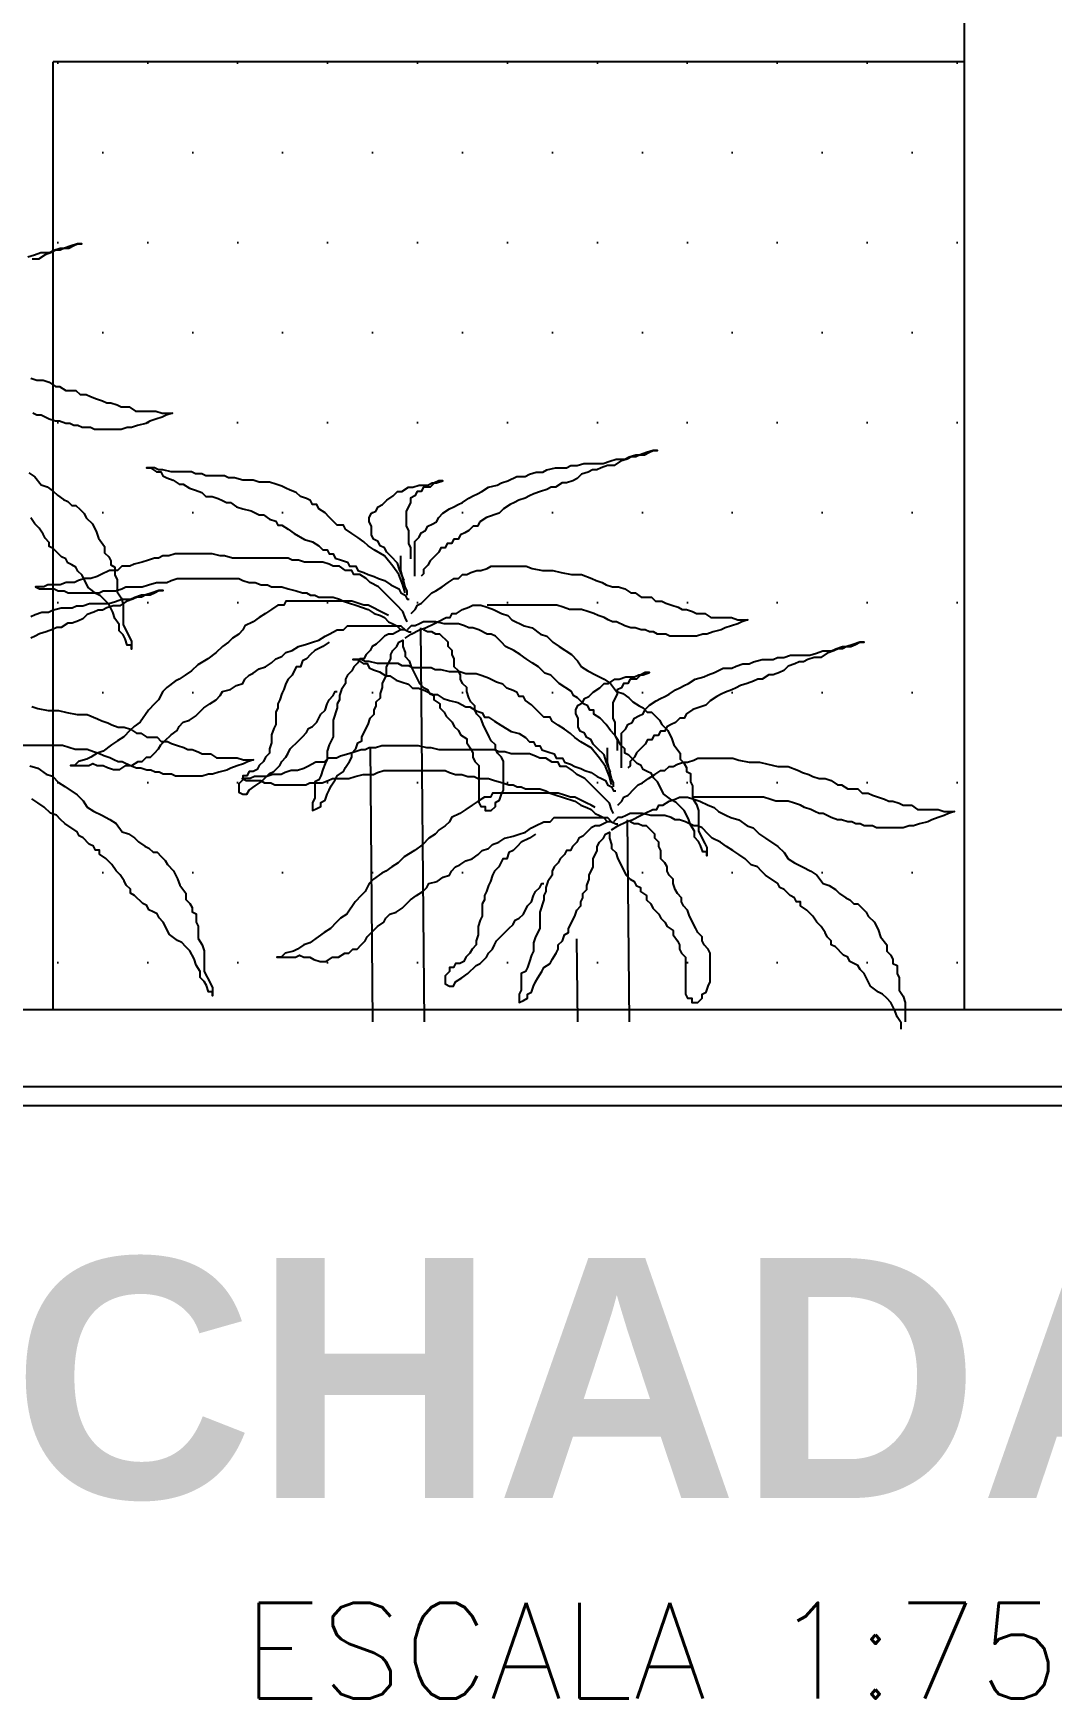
# Model space of a CAD drawing. Extents: x -206 to -86, y 71 to 127.
# Drawn here: x -120.166 to -119.104, y 91.952 to 93.687 of the extents above; entities that cross this region are included whole.
import ezdxf
from ezdxf.enums import TextEntityAlignment as Align

# ---------------------------------------------------------------- set-up
doc = ezdxf.new("R2010")
doc.units = 0
doc.header["$MEASUREMENT"] = 0
for name, color, linetype in [('ALVENARIA', 7, 'CONTINUOUS'), ('ALVENARIA2', 9, 'CONTINUOUS'), ('HATCH', 30, 'CONTINUOUS'), ('JARDIM', 90, 'CONTINUOUS'), ('TEXTO2', 40, 'CONTINUOUS'), ('TEXTO5', 5, 'CONTINUOUS')]:
    doc.layers.add(name, color=color, linetype=linetype)
doc.styles.add('SANSSERIFBOLD', font='sasb____.pfb')
doc.styles.add('SIMPLEX', font='SIMPLEX.SHX')

# ---------------------------------------------------------------- blocks, each defined once
blk = doc.blocks.new('A$C71A74D0B')
at = {"layer": 'JARDIM'}
for p, q in [((0.9809, 0.478), (0.9809, 0.493)), ((0.9851, 0.4609), (0.9809, 0.478)), ((0.9873, 0.4566), (0.9851, 0.4609)), ((0.9873, 0.4523), (0.9873, 0.4566)), ((1.0055, 0.0076), (1.0017, 0.4181)), ((0.9851, 0.4159), (0.9894, 0.4138)), ((0.9894, 0.4138), (0.9916, 0.4138)), ((0.9487, 0.294), (0.9511, 0.0076)), ((1.1962, 0.2781), (1.1962, 0.2931)), ((1.2005, 0.261), (1.1962, 0.2781)), ((1.2026, 0.2567), (1.2005, 0.261)), ((1.2026, 0.2525), (1.2026, 0.2567)), ((1.2005, 0.2161), (1.2048, 0.2139)), ((1.2048, 0.2139), (1.2069, 0.2139)), ((1.219, 0.0076), (1.217, 0.2182)), ((1.164, 0.0941), (1.1648, 0.0076))]:
    blk.add_line(p, q, dxfattribs=at)
for points in [[(0.5919, 0.8047), (0.5987, 0.8069), (0.6054, 0.8092), (0.6145, 0.8092), (0.619, 0.8115), (0.6258, 0.8137), (0.6348, 0.8137), (0.6393, 0.816), (0.6438, 0.8182), (0.6483, 0.8182), (0.6438, 0.8182), (0.6371, 0.816), (0.6303, 0.8137), (0.6258, 0.8115), (0.6212, 0.8115), (0.6167, 0.8092), (0.61, 0.8069), (0.6032, 0.8024), (0.5964, 0.8024)], [(0.595, 0.6783), (0.6014, 0.6761), (0.6078, 0.6761), (0.6143, 0.674), (0.6207, 0.6697), (0.625, 0.6697), (0.6314, 0.6654), (0.6421, 0.6654), (0.6464, 0.6611), (0.6528, 0.6611), (0.6571, 0.659), (0.6635, 0.6569), (0.6699, 0.6547), (0.6742, 0.6526), (0.6785, 0.6526), (0.6849, 0.6504), (0.6892, 0.6483), (0.6977, 0.6483), (0.7041, 0.644), (0.7255, 0.644), (0.732, 0.6419), (0.7427, 0.6419), (0.7362, 0.6397), (0.732, 0.6376), (0.7255, 0.6355), (0.7191, 0.6333), (0.7148, 0.6312), (0.7063, 0.629), (0.6999, 0.6269), (0.6956, 0.6269), (0.6892, 0.6248), (0.6613, 0.6248), (0.6571, 0.6269), (0.6485, 0.6269), (0.6442, 0.629), (0.6399, 0.629), (0.6357, 0.6312), (0.6314, 0.6312), (0.625, 0.6333), (0.6207, 0.6333), (0.6143, 0.6355), (0.6057, 0.6397), (0.6014, 0.6397), (0.5971, 0.6419)], [(0.5928, 0.5798), (0.5993, 0.5756), (0.6057, 0.567), (0.6121, 0.5649), (0.6185, 0.5606), (0.6228, 0.5563), (0.6292, 0.552), (0.6335, 0.5499), (0.6378, 0.5456), (0.6421, 0.5456), (0.6464, 0.5413), (0.6506, 0.5371), (0.6528, 0.5328), (0.6592, 0.5264), (0.6635, 0.5178), (0.6656, 0.5114), (0.672, 0.5028), (0.672, 0.4964), (0.6763, 0.4921), (0.6785, 0.4878), (0.6785, 0.4836), (0.6827, 0.4814), (0.6827, 0.4729), (0.6849, 0.4686), (0.6849, 0.4558), (0.6892, 0.4493), (0.6913, 0.4429), (0.6913, 0.4215), (0.6977, 0.4087), (0.6999, 0.4044), (0.6999, 0.3959), (0.6999, 0.4001), (0.6956, 0.4001), (0.6934, 0.4065), (0.6913, 0.4108), (0.687, 0.4151), (0.687, 0.4215), (0.6827, 0.4279), (0.6806, 0.4344), (0.6763, 0.4429), (0.672, 0.4472), (0.6678, 0.4515), (0.6635, 0.4536), (0.6549, 0.46), (0.6485, 0.4729), (0.6442, 0.4771), (0.6421, 0.4814), (0.6378, 0.4836), (0.6335, 0.4857), (0.6314, 0.49), (0.6271, 0.4921), (0.6185, 0.5007), (0.6143, 0.5028), (0.6143, 0.5071), (0.61, 0.5114), (0.6078, 0.5157), (0.6036, 0.5221), (0.5993, 0.5264), (0.595, 0.5328)], [(0.9953, 0.4721), (0.9953, 0.5082), (0.9999, 0.5127), (1.0021, 0.5172), (1.0066, 0.5195), (1.0089, 0.524), (1.0134, 0.5263), (1.0179, 0.5285), (1.0202, 0.533), (1.0247, 0.5375), (1.0315, 0.5421), (1.036, 0.5443), (1.0405, 0.5466), (1.045, 0.5488), (1.0518, 0.5533), (1.0563, 0.5556), (1.0608, 0.5579), (1.0653, 0.5601), (1.0721, 0.5646), (1.0812, 0.5669), (1.0857, 0.5691), (1.0924, 0.5714), (1.1015, 0.5759), (1.1105, 0.5759), (1.115, 0.5782), (1.1218, 0.5804), (1.1286, 0.5804), (1.1331, 0.5827), (1.1421, 0.5849), (1.1534, 0.5849), (1.1579, 0.5872), (1.1647, 0.5872), (1.1715, 0.5895), (1.1918, 0.5895), (1.1986, 0.5917), (1.2053, 0.594), (1.2144, 0.594), (1.2189, 0.5962), (1.2257, 0.5985), (1.2347, 0.5985), (1.2392, 0.6007), (1.2437, 0.603), (1.2482, 0.603), (1.2437, 0.603), (1.237, 0.6007), (1.2302, 0.5985), (1.2257, 0.5962), (1.2211, 0.5962), (1.2166, 0.594), (1.2099, 0.5917), (1.2031, 0.5872), (1.1963, 0.5872), (1.1895, 0.5849), (1.185, 0.5827), (1.1805, 0.5827), (1.176, 0.5804), (1.1692, 0.5782), (1.1647, 0.5737), (1.1602, 0.5714), (1.1534, 0.5691), (1.1489, 0.5691), (1.1421, 0.5646), (1.1376, 0.5646), (1.1331, 0.5624), (1.1263, 0.5601), (1.1195, 0.5579), (1.115, 0.5556), (1.1105, 0.5533), (1.1037, 0.5511), (1.0992, 0.5488), (1.0947, 0.5466), (1.0879, 0.5421), (1.0834, 0.5375), (1.0699, 0.533), (1.0631, 0.5285), (1.0608, 0.524), (1.0563, 0.524), (1.0518, 0.5195), (1.0473, 0.5172), (1.0428, 0.515), (1.0405, 0.5105), (1.036, 0.5105), (1.0337, 0.5059), (1.0292, 0.5059), (1.027, 0.5014), (1.0224, 0.5014), (1.0202, 0.4969), (1.0157, 0.4924), (1.0112, 0.4879), (1.0089, 0.4834), (1.0044, 0.4789), (1.0044, 0.4743), (1.0021, 0.4721)], [(0.9851, 0.4545), (0.983, 0.463), (0.9787, 0.4737), (0.9723, 0.4823), (0.9637, 0.493), (0.953, 0.4994), (0.9466, 0.5037), (0.9423, 0.5079), (0.9359, 0.5122), (0.9295, 0.5165), (0.9231, 0.5208), (0.9209, 0.5251), (0.9145, 0.5251), (0.906, 0.5336), (0.9017, 0.5379), (0.8953, 0.5422), (0.8931, 0.5465), (0.8888, 0.5465), (0.8867, 0.5507), (0.8824, 0.5529), (0.876, 0.555), (0.8717, 0.5593), (0.8653, 0.5614), (0.861, 0.5636), (0.8567, 0.5657), (0.8503, 0.5678), (0.8439, 0.57), (0.8332, 0.57), (0.8268, 0.5721), (0.8161, 0.5721), (0.8075, 0.5743), (0.8011, 0.5743), (0.7968, 0.5764), (0.7775, 0.5764), (0.7733, 0.5785), (0.7668, 0.5785), (0.7626, 0.5807), (0.7412, 0.5807), (0.7326, 0.5828), (0.7283, 0.5828), (0.724, 0.585), (0.7155, 0.585), (0.7198, 0.585), (0.7262, 0.5807), (0.7305, 0.5807), (0.7326, 0.5764), (0.7369, 0.5743), (0.7433, 0.5721), (0.7497, 0.5678), (0.754, 0.5678), (0.7604, 0.5636), (0.7668, 0.5614), (0.7733, 0.5593), (0.7775, 0.555), (0.784, 0.555), (0.7904, 0.5529), (0.7947, 0.5507), (0.7989, 0.5486), (0.8032, 0.5486), (0.8096, 0.5443), (0.8161, 0.5422), (0.8246, 0.54), (0.8332, 0.5358), (0.8375, 0.5358), (0.8439, 0.5315), (0.8503, 0.5293), (0.8524, 0.5251), (0.8567, 0.5251), (0.8632, 0.5208), (0.8696, 0.5165), (0.8803, 0.5101), (0.8888, 0.5079), (0.8953, 0.5037), (0.8995, 0.4994), (0.9038, 0.4994), (0.906, 0.4951), (0.9102, 0.4951), (0.9124, 0.4908), (0.9188, 0.4887), (0.9252, 0.4866), (0.9274, 0.4823), (0.9338, 0.4823), (0.9359, 0.478), (0.9423, 0.4759), (0.9466, 0.4737), (0.953, 0.4716), (0.9573, 0.4694), (0.9637, 0.4673), (0.9702, 0.463), (0.9744, 0.4609), (0.9787, 0.4587), (0.9809, 0.4545), (0.9851, 0.4523), (0.9873, 0.448), (0.9894, 0.448)], [(0.9841, 0.4676), (0.9795, 0.4789), (0.9773, 0.4856), (0.9705, 0.4924), (0.966, 0.4969), (0.9637, 0.5014), (0.9592, 0.5037), (0.957, 0.5082), (0.9524, 0.5105), (0.9502, 0.515), (0.9502, 0.524), (0.9479, 0.5285), (0.9479, 0.533), (0.9502, 0.5375), (0.9547, 0.5398), (0.957, 0.5443), (0.9615, 0.5466), (0.966, 0.5511), (0.9728, 0.5556), (0.9773, 0.5601), (0.9818, 0.5601), (0.9886, 0.5646), (0.9931, 0.5646), (0.9999, 0.5669), (1.0089, 0.5669), (1.0134, 0.5691), (1.0179, 0.5691), (1.0247, 0.5714), (1.0202, 0.5714), (1.0157, 0.5691), (1.0112, 0.5646), (1.0044, 0.5646), (1.0021, 0.5601), (0.9976, 0.5601), (0.9953, 0.5556), (0.9908, 0.5533), (0.9908, 0.5488), (0.9886, 0.5443), (0.9863, 0.5398), (0.9863, 0.524), (0.9886, 0.5195), (0.9886, 0.5059), (0.9908, 0.5014), (0.9908, 0.4901)], [(0.9873, 0.4245), (0.9851, 0.4288), (0.983, 0.4352), (0.9766, 0.4416), (0.9723, 0.4459), (0.9637, 0.4545), (0.9573, 0.4609), (0.9488, 0.4652), (0.9445, 0.4694), (0.9381, 0.4737), (0.9316, 0.4737), (0.9295, 0.478), (0.9231, 0.478), (0.9167, 0.4823), (0.9102, 0.4823), (0.906, 0.4844), (0.8995, 0.4866), (0.8803, 0.4866), (0.8739, 0.4887), (0.8674, 0.4887), (0.8632, 0.4908), (0.8054, 0.4908), (0.7968, 0.493), (0.7925, 0.493), (0.784, 0.4951), (0.7454, 0.4951), (0.739, 0.493), (0.7326, 0.493), (0.7283, 0.4908), (0.724, 0.4908), (0.7176, 0.4887), (0.7112, 0.4866), (0.7026, 0.4844), (0.6984, 0.4823), (0.6898, 0.4823), (0.6855, 0.478), (0.6769, 0.478), (0.6684, 0.4737), (0.6641, 0.4716), (0.6577, 0.4694), (0.6513, 0.4694), (0.6448, 0.4673), (0.6406, 0.4652), (0.632, 0.4652), (0.6256, 0.463), (0.6127, 0.463), (0.6085, 0.4609), (0.5999, 0.4609), (0.6042, 0.4587), (0.6192, 0.4587), (0.6234, 0.4566), (0.6299, 0.4566), (0.6341, 0.4545), (0.6662, 0.4545), (0.6705, 0.4566), (0.6834, 0.4566), (0.6898, 0.4587), (0.6941, 0.4609), (0.7112, 0.4609), (0.7176, 0.463), (0.7262, 0.4652), (0.7369, 0.4652), (0.7412, 0.4673), (0.7476, 0.4694), (0.8118, 0.4694), (0.8161, 0.4673), (0.8225, 0.4652), (0.8289, 0.4652), (0.8353, 0.463), (0.8417, 0.463), (0.846, 0.4609), (0.8567, 0.4609), (0.8632, 0.4587), (0.8717, 0.4566), (0.8781, 0.4545), (0.8824, 0.4545), (0.8867, 0.4523), (0.891, 0.4523), (0.8953, 0.4502), (0.9102, 0.4502), (0.9167, 0.448), (0.9209, 0.4459), (0.9274, 0.4438), (0.9338, 0.4416), (0.9466, 0.4373), (0.953, 0.4331), (0.9595, 0.4309), (0.9637, 0.4288), (0.968, 0.4245), (0.9723, 0.4224), (0.9766, 0.4202), (0.9809, 0.4159), (0.9723, 0.4117), (0.968, 0.4117), (0.9637, 0.4095), (0.9595, 0.4053), (0.9552, 0.401), (0.9509, 0.3988), (0.9488, 0.3946), (0.9445, 0.3903), (0.9423, 0.386), (0.9381, 0.386), (0.9359, 0.3817), (0.9316, 0.3774), (0.9295, 0.3732), (0.9252, 0.3689), (0.9231, 0.3646), (0.9231, 0.3603)], [(0.9916, 0.4331), (0.9958, 0.4373), (0.998, 0.4416), (1.0023, 0.4438), (1.0087, 0.4502), (1.013, 0.4545), (1.0172, 0.4566), (1.0237, 0.4609), (1.0301, 0.4652), (1.0365, 0.4694), (1.0408, 0.4694), (1.0451, 0.4737), (1.0494, 0.4737), (1.0536, 0.4759), (1.0601, 0.478), (1.0643, 0.478), (1.0708, 0.4801), (1.075, 0.4823), (1.1114, 0.4823), (1.1178, 0.4801), (1.1285, 0.478), (1.1392, 0.478), (1.1478, 0.4759), (1.1585, 0.4737), (1.1692, 0.4737), (1.1799, 0.4694), (1.1842, 0.4673), (1.1906, 0.4652), (1.1949, 0.463), (1.2013, 0.4609), (1.2077, 0.4609), (1.2142, 0.4587), (1.2206, 0.4545), (1.2249, 0.4545), (1.2313, 0.4502), (1.242, 0.4502), (1.2463, 0.4459), (1.2527, 0.4459), (1.257, 0.4438), (1.2634, 0.4416), (1.2698, 0.4395), (1.2741, 0.4373), (1.2784, 0.4373), (1.2848, 0.4352), (1.2891, 0.4331), (1.2976, 0.4331), (1.304, 0.4288), (1.3254, 0.4288), (1.3319, 0.4266), (1.3426, 0.4266), (1.3361, 0.4245), (1.3319, 0.4224), (1.3254, 0.4202), (1.319, 0.4181), (1.3147, 0.4159), (1.3062, 0.4138), (1.2998, 0.4117), (1.2955, 0.4117), (1.2891, 0.4095), (1.2612, 0.4095), (1.257, 0.4117), (1.2484, 0.4117), (1.2441, 0.4138), (1.2398, 0.4138), (1.2356, 0.4159), (1.2313, 0.4159), (1.2249, 0.4181), (1.2206, 0.4181), (1.2142, 0.4202), (1.2056, 0.4245), (1.2013, 0.4245), (1.197, 0.4266), (1.1927, 0.4288), (1.1863, 0.4309), (1.182, 0.4331), (1.1756, 0.4352), (1.1692, 0.4373), (1.1564, 0.4373), (1.1499, 0.4395), (1.1435, 0.4416), (1.0708, 0.4416)], [(0.5952, 0.4299), (0.5997, 0.4321), (0.6065, 0.4344), (0.6133, 0.4344), (0.6178, 0.4366), (0.6268, 0.4389), (0.6381, 0.4389), (0.6426, 0.4411), (0.6494, 0.4411), (0.6562, 0.4434), (0.6765, 0.4434), (0.6833, 0.4457), (0.69, 0.4479), (0.6991, 0.4479), (0.7036, 0.4502), (0.7104, 0.4524), (0.7194, 0.4524), (0.7239, 0.4547), (0.7284, 0.4569), (0.7329, 0.4569), (0.7284, 0.4569), (0.7217, 0.4547), (0.7149, 0.4524), (0.7104, 0.4502), (0.7058, 0.4502), (0.7013, 0.4479), (0.6946, 0.4457), (0.6878, 0.4411), (0.681, 0.4411), (0.6742, 0.4389), (0.6697, 0.4366), (0.6652, 0.4366), (0.6607, 0.4344), (0.6539, 0.4321), (0.6494, 0.4276), (0.6449, 0.4253), (0.6381, 0.4231), (0.6336, 0.4231), (0.6268, 0.4186), (0.6223, 0.4186), (0.6178, 0.4163), (0.611, 0.4141), (0.6042, 0.4118), (0.5997, 0.4095), (0.5952, 0.4073)], [(0.968, 0.4309), (0.9637, 0.4331), (0.9595, 0.4352), (0.9509, 0.4395), (0.9466, 0.4416), (0.9423, 0.4416), (0.9359, 0.4438), (0.9295, 0.4459), (0.9209, 0.4459), (0.861, 0.4459), (0.8589, 0.4416), (0.8524, 0.4416), (0.846, 0.4373), (0.8396, 0.4331), (0.8332, 0.4288), (0.8268, 0.4245), (0.8182, 0.4202), (0.8161, 0.4159), (0.8118, 0.4117), (0.8054, 0.4074), (0.8011, 0.4031), (0.7947, 0.3988), (0.7882, 0.3924), (0.7797, 0.386), (0.769, 0.3796), (0.7626, 0.3732), (0.7561, 0.3689), (0.7497, 0.3646), (0.7454, 0.3625), (0.7369, 0.356), (0.7326, 0.3518), (0.7283, 0.3432), (0.724, 0.3389), (0.7176, 0.3325), (0.7091, 0.3197), (0.7026, 0.3154), (0.6984, 0.3111), (0.6919, 0.3047), (0.6855, 0.3004), (0.6791, 0.2961), (0.6705, 0.2897), (0.6641, 0.2876), (0.6577, 0.2833), (0.6534, 0.2812), (0.6448, 0.279), (0.6406, 0.2747), (0.6363, 0.2747), (0.6555, 0.2747), (0.6598, 0.2769), (0.6641, 0.2747), (0.6705, 0.2747), (0.6748, 0.2726), (0.6812, 0.2705), (0.6877, 0.2705), (0.6941, 0.2747), (0.7005, 0.2747), (0.7069, 0.279), (0.7112, 0.279), (0.7155, 0.2833), (0.7198, 0.2833), (0.724, 0.2876), (0.7283, 0.2919), (0.7305, 0.2961), (0.7347, 0.3004), (0.7412, 0.3068), (0.7476, 0.3111), (0.7497, 0.3154), (0.754, 0.3197), (0.7604, 0.3218), (0.7668, 0.3261), (0.7754, 0.3347), (0.7818, 0.3389), (0.7882, 0.3432), (0.7925, 0.3475), (0.7947, 0.3518), (0.8032, 0.3539), (0.8096, 0.3582), (0.8161, 0.3603), (0.8182, 0.3646), (0.8225, 0.3689), (0.8268, 0.371), (0.8332, 0.3753), (0.8396, 0.3774), (0.846, 0.3817), (0.8503, 0.386), (0.8567, 0.3881), (0.861, 0.3924), (0.8674, 0.3946), (0.8739, 0.3988), (0.8824, 0.401), (0.8888, 0.4031), (0.8953, 0.4053), (0.9017, 0.4095), (0.906, 0.4117), (0.9145, 0.4159), (0.9209, 0.4159), (0.9252, 0.4202), (0.9809, 0.4202), (0.9851, 0.4159), (0.9809, 0.4159)], [(0.9851, 0.4074), (0.9916, 0.4117), (1.0001, 0.4159), (1.0065, 0.4181), (1.0151, 0.4224), (1.0194, 0.4245), (1.0279, 0.4288), (1.0322, 0.4288), (1.0344, 0.4331), (1.0387, 0.4331), (1.0451, 0.4373), (1.0515, 0.4395), (1.0558, 0.4416), (1.0643, 0.4416), (1.0708, 0.4395), (1.0772, 0.4373), (1.0857, 0.4331), (1.0922, 0.4309), (1.0964, 0.4266), (1.1007, 0.4245), (1.105, 0.4224), (1.1093, 0.4202), (1.1178, 0.4181), (1.1264, 0.4117), (1.1328, 0.4095), (1.1392, 0.4031), (1.1457, 0.3988), (1.1585, 0.3903), (1.1649, 0.3839), (1.1692, 0.3774), (1.1756, 0.3732), (1.1842, 0.3689), (1.1927, 0.3646), (1.1992, 0.3603), (1.2056, 0.3518), (1.212, 0.3496), (1.2184, 0.3453), (1.2227, 0.3411), (1.2291, 0.3368), (1.2334, 0.3347), (1.2377, 0.3304), (1.242, 0.3304), (1.2463, 0.3261), (1.2505, 0.3218), (1.2527, 0.3175), (1.2591, 0.3111), (1.2634, 0.3026), (1.2655, 0.2961), (1.2719, 0.2876), (1.2719, 0.2812), (1.2762, 0.2769), (1.2784, 0.2726), (1.2784, 0.2683), (1.2826, 0.2662), (1.2826, 0.2576), (1.2848, 0.2534), (1.2848, 0.2405), (1.2891, 0.2341), (1.2912, 0.2277), (1.2912, 0.2063), (1.2976, 0.1934), (1.2998, 0.1892), (1.2998, 0.1806), (1.2998, 0.1849), (1.2955, 0.1849), (1.2933, 0.1913), (1.2912, 0.1956), (1.2869, 0.1999), (1.2869, 0.2063), (1.2826, 0.2127), (1.2805, 0.2191), (1.2762, 0.2277), (1.2719, 0.232), (1.2677, 0.2362), (1.2634, 0.2384), (1.2548, 0.2448), (1.2484, 0.2576), (1.2441, 0.2619), (1.242, 0.2662), (1.2377, 0.2683), (1.2334, 0.2705), (1.2313, 0.2747), (1.227, 0.2769), (1.2184, 0.2854), (1.2142, 0.2876), (1.2142, 0.2919), (1.2099, 0.2961), (1.2077, 0.3004), (1.2035, 0.3068), (1.1992, 0.3111), (1.1949, 0.3175), (1.1885, 0.324), (1.182, 0.3282), (1.182, 0.3325), (1.1778, 0.3325), (1.1756, 0.3368), (1.1713, 0.3389), (1.1649, 0.3453), (1.1606, 0.3475), (1.1585, 0.3518), (1.1457, 0.3603), (1.1414, 0.3646), (1.1371, 0.3689), (1.1307, 0.371), (1.1243, 0.3774), (1.1178, 0.3817), (1.1114, 0.386), (1.105, 0.3903), (1.0986, 0.3946), (1.09, 0.3988), (1.0857, 0.4031), (1.0793, 0.4095), (1.075, 0.4117), (1.0708, 0.4117), (1.0622, 0.4159), (1.0558, 0.4181), (1.0515, 0.4181), (1.0472, 0.4202), (1.0408, 0.4224), (1.0258, 0.4224), (1.0172, 0.4245), (1.0044, 0.4245), (1.0001, 0.4224), (0.9958, 0.4202), (0.9916, 0.4202), (0.9873, 0.4159)], [(0.906, 0.4031), (0.8995, 0.3988), (0.891, 0.3946), (0.8867, 0.3903), (0.8824, 0.386), (0.8781, 0.3839), (0.876, 0.3774), (0.8717, 0.3774), (0.8674, 0.3689), (0.8632, 0.3646), (0.861, 0.3603), (0.8589, 0.3539), (0.8567, 0.3496), (0.8546, 0.3432), (0.8524, 0.3389), (0.8524, 0.3347), (0.8503, 0.3304), (0.8503, 0.3175), (0.8482, 0.3133), (0.846, 0.3068), (0.846, 0.2983), (0.8439, 0.2919), (0.8439, 0.2876), (0.8396, 0.2833), (0.8375, 0.279), (0.8332, 0.2747), (0.831, 0.2705), (0.8268, 0.2683), (0.8225, 0.2683), (0.8203, 0.264), (0.8161, 0.264), (0.8161, 0.2598), (0.8118, 0.2555), (0.8118, 0.2469), (0.8161, 0.2448), (0.8203, 0.2448), (0.8225, 0.2491), (0.8289, 0.2534), (0.8353, 0.2576), (0.8439, 0.2662), (0.8482, 0.2683), (0.8546, 0.2747), (0.8567, 0.279), (0.861, 0.2833), (0.8632, 0.2876), (0.8653, 0.2919), (0.8739, 0.3004), (0.8781, 0.3047), (0.8824, 0.309), (0.8846, 0.3133), (0.8888, 0.3154), (0.8931, 0.3197), (0.8974, 0.3282), (0.9017, 0.3325), (0.9038, 0.3389), (0.906, 0.3432), (0.9102, 0.3475), (0.9124, 0.3518), (0.9145, 0.3518)], [(0.9231, 0.3603), (0.9188, 0.3539), (0.9167, 0.3475), (0.9167, 0.3432), (0.9145, 0.3389), (0.9145, 0.3347), (0.9102, 0.3218), (0.9102, 0.3047), (0.906, 0.2961), (0.9038, 0.2897), (0.9038, 0.2812), (0.9017, 0.2769), (0.8995, 0.2705), (0.8974, 0.264), (0.8953, 0.2598), (0.891, 0.2576), (0.891, 0.2405), (0.8888, 0.2362), (0.8888, 0.2277), (0.8931, 0.2298), (0.8974, 0.232), (0.8974, 0.2362), (0.9017, 0.2384), (0.9038, 0.2448), (0.906, 0.2491), (0.9081, 0.2534), (0.9124, 0.2598), (0.9145, 0.264), (0.9209, 0.2683), (0.9231, 0.2726), (0.9274, 0.279), (0.9295, 0.2833), (0.9295, 0.2876), (0.9338, 0.2919), (0.9359, 0.2983), (0.9402, 0.3004), (0.9402, 0.3047), (0.9466, 0.3175), (0.9488, 0.324), (0.953, 0.3282), (0.953, 0.3325), (0.9552, 0.3368), (0.9552, 0.3411), (0.9595, 0.3453), (0.9595, 0.3496), (0.9616, 0.356), (0.9616, 0.3603), (0.9659, 0.3689), (0.9659, 0.3774), (0.9702, 0.386), (0.9702, 0.3903), (0.9723, 0.3946), (0.9766, 0.3988), (0.9787, 0.4031), (0.983, 0.4053), (0.983, 0.3988), (0.9851, 0.3924), (0.9851, 0.3881), (0.9894, 0.3839), (0.9916, 0.3774), (1.0001, 0.3603), (1.0044, 0.356), (1.0087, 0.3539), (1.0108, 0.3496), (1.0151, 0.3475), (1.0151, 0.3432), (1.0215, 0.3389), (1.0215, 0.3347), (1.0258, 0.3304), (1.0279, 0.3261), (1.0344, 0.3197), (1.0365, 0.3154), (1.0408, 0.3111), (1.0429, 0.3068), (1.0494, 0.3026), (1.0494, 0.2983), (1.0536, 0.2919), (1.0558, 0.2876), (1.0558, 0.2833), (1.0579, 0.279), (1.0622, 0.2747), (1.0622, 0.2362), (1.0643, 0.232), (1.0686, 0.232), (1.0686, 0.2277), (1.075, 0.2277), (1.0793, 0.232), (1.0793, 0.2362), (1.0836, 0.2384), (1.0857, 0.2448), (1.0879, 0.2491), (1.0879, 0.279), (1.0857, 0.2833), (1.0815, 0.2876), (1.0793, 0.2919), (1.0793, 0.2961), (1.075, 0.3004), (1.0729, 0.3047), (1.0665, 0.3175), (1.0643, 0.324), (1.0601, 0.3282), (1.0579, 0.3325), (1.0579, 0.3368), (1.0536, 0.3411), (1.0515, 0.3453), (1.0494, 0.3518), (1.0494, 0.356), (1.0451, 0.3603), (1.0429, 0.3646), (1.0429, 0.3689), (1.0408, 0.3732), (1.0365, 0.3774), (1.0365, 0.386), (1.0344, 0.3903), (1.0344, 0.3946), (1.0301, 0.3988), (1.0301, 0.4031), (1.0215, 0.4117), (1.0172, 0.4117), (1.013, 0.4138), (1.0087, 0.4138), (1.0044, 0.4159)], [(1.2107, 0.2722), (1.2107, 0.3083), (1.2152, 0.3128), (1.2175, 0.3174), (1.222, 0.3196), (1.2242, 0.3241), (1.2288, 0.3264), (1.2333, 0.3286), (1.2355, 0.3332), (1.2401, 0.3377), (1.2468, 0.3422), (1.2513, 0.3444), (1.2559, 0.3467), (1.2604, 0.349), (1.2671, 0.3535), (1.2717, 0.3557), (1.2762, 0.358), (1.2807, 0.3602), (1.2875, 0.3648), (1.2965, 0.367), (1.301, 0.3693), (1.3078, 0.3715), (1.3168, 0.376), (1.3259, 0.376), (1.3304, 0.3783), (1.3371, 0.3806), (1.3439, 0.3806), (1.3484, 0.3828), (1.3575, 0.3851), (1.3688, 0.3851), (1.3733, 0.3873), (1.38, 0.3873), (1.3868, 0.3896), (1.4071, 0.3896), (1.4139, 0.3918), (1.4207, 0.3941), (1.4297, 0.3941), (1.4342, 0.3964), (1.441, 0.3986), (1.45, 0.3986), (1.4546, 0.4009), (1.4591, 0.4031), (1.4636, 0.4031), (1.4591, 0.4031), (1.4523, 0.4009), (1.4455, 0.3986), (1.441, 0.3964), (1.4365, 0.3964), (1.432, 0.3941), (1.4252, 0.3918), (1.4184, 0.3873), (1.4117, 0.3873), (1.4049, 0.3851), (1.4004, 0.3828), (1.3959, 0.3828), (1.3913, 0.3806), (1.3846, 0.3783), (1.38, 0.3738), (1.3755, 0.3715), (1.3688, 0.3693), (1.3642, 0.3693), (1.3575, 0.3648), (1.3529, 0.3648), (1.3484, 0.3625), (1.3417, 0.3602), (1.3349, 0.358), (1.3304, 0.3557), (1.3259, 0.3535), (1.3191, 0.3512), (1.3146, 0.349), (1.31, 0.3467), (1.3033, 0.3422), (1.2988, 0.3377), (1.2852, 0.3332), (1.2784, 0.3286), (1.2762, 0.3241), (1.2717, 0.3241), (1.2671, 0.3196), (1.2626, 0.3174), (1.2581, 0.3151), (1.2559, 0.3106), (1.2513, 0.3106), (1.2491, 0.3061), (1.2446, 0.3061), (1.2423, 0.3016), (1.2378, 0.3016), (1.2355, 0.297), (1.231, 0.2925), (1.2265, 0.288), (1.2242, 0.2835), (1.2197, 0.279), (1.2197, 0.2745), (1.2175, 0.2722)], [(1.2005, 0.2546), (1.1984, 0.2632), (1.1941, 0.2738), (1.1877, 0.2824), (1.1791, 0.2931), (1.1684, 0.2995), (1.162, 0.3038), (1.1577, 0.3081), (1.1513, 0.3124), (1.1448, 0.3166), (1.1384, 0.3209), (1.1363, 0.3252), (1.1299, 0.3252), (1.1213, 0.3338), (1.117, 0.338), (1.1106, 0.3423), (1.1085, 0.3466), (1.1042, 0.3466), (1.102, 0.3509), (1.0978, 0.353), (1.0913, 0.3551), (1.0871, 0.3594), (1.0806, 0.3616), (1.0764, 0.3637), (1.0721, 0.3658), (1.0657, 0.368), (1.0592, 0.3701), (1.0485, 0.3701), (1.0421, 0.3723), (1.0314, 0.3723), (1.0229, 0.3744), (1.0164, 0.3744), (1.0122, 0.3765), (0.9929, 0.3765), (0.9886, 0.3787), (0.9822, 0.3787), (0.9779, 0.3808), (0.9565, 0.3808), (0.9479, 0.383), (0.9437, 0.383), (0.9394, 0.3851), (0.9308, 0.3851), (0.9351, 0.3851), (0.9415, 0.3808), (0.9458, 0.3808), (0.9479, 0.3765), (0.9522, 0.3744), (0.9586, 0.3723), (0.9651, 0.368), (0.9693, 0.368), (0.9758, 0.3637), (0.9822, 0.3616), (0.9886, 0.3594), (0.9929, 0.3551), (0.9993, 0.3551), (1.0057, 0.353), (1.01, 0.3509), (1.0143, 0.3487), (1.0186, 0.3487), (1.025, 0.3444), (1.0314, 0.3423), (1.04, 0.3402), (1.0485, 0.3359), (1.0528, 0.3359), (1.0592, 0.3316), (1.0657, 0.3295), (1.0678, 0.3252), (1.0721, 0.3252), (1.0785, 0.3209), (1.0849, 0.3166), (1.0956, 0.3102), (1.1042, 0.3081), (1.1106, 0.3038), (1.1149, 0.2995), (1.1192, 0.2995), (1.1213, 0.2952), (1.1256, 0.2952), (1.1277, 0.291), (1.1341, 0.2888), (1.1406, 0.2867), (1.1427, 0.2824), (1.1491, 0.2824), (1.1513, 0.2781), (1.1577, 0.276), (1.162, 0.2738), (1.1684, 0.2717), (1.1727, 0.2696), (1.1791, 0.2674), (1.1855, 0.2632), (1.1898, 0.261), (1.1941, 0.2589), (1.1962, 0.2546), (1.2005, 0.2525), (1.2026, 0.2482), (1.2048, 0.2482)], [(1.1994, 0.2677), (1.1949, 0.279), (1.1926, 0.2858), (1.1859, 0.2925), (1.1813, 0.297), (1.1791, 0.3016), (1.1746, 0.3038), (1.1723, 0.3083), (1.1678, 0.3106), (1.1655, 0.3151), (1.1655, 0.3241), (1.1633, 0.3286), (1.1633, 0.3332), (1.1655, 0.3377), (1.1701, 0.3399), (1.1723, 0.3444), (1.1768, 0.3467), (1.1813, 0.3512), (1.1881, 0.3557), (1.1926, 0.3602), (1.1971, 0.3602), (1.2039, 0.3648), (1.2084, 0.3648), (1.2152, 0.367), (1.2242, 0.367), (1.2288, 0.3693), (1.2333, 0.3693), (1.2401, 0.3715), (1.2355, 0.3715), (1.231, 0.3693), (1.2265, 0.3648), (1.2197, 0.3648), (1.2175, 0.3602), (1.213, 0.3602), (1.2107, 0.3557), (1.2062, 0.3535), (1.2062, 0.349), (1.2039, 0.3444), (1.2017, 0.3399), (1.2017, 0.3241), (1.2039, 0.3196), (1.2039, 0.3061), (1.2062, 0.3016), (1.2062, 0.2903)], [(0.5961, 0.3362), (0.6025, 0.3341), (0.6132, 0.3319), (0.6239, 0.3319), (0.6325, 0.3298), (0.6432, 0.3277), (0.6539, 0.3277), (0.6646, 0.3234), (0.6689, 0.3212), (0.6753, 0.3191), (0.6796, 0.317), (0.686, 0.3148), (0.6924, 0.3148), (0.6989, 0.3127), (0.7053, 0.3084), (0.7096, 0.3084), (0.716, 0.3041), (0.7267, 0.3041), (0.731, 0.2998), (0.7374, 0.2998), (0.7417, 0.2977), (0.7481, 0.2956), (0.7545, 0.2934), (0.7588, 0.2913), (0.7631, 0.2913), (0.7695, 0.2891), (0.7738, 0.287), (0.7823, 0.287), (0.7887, 0.2827), (0.8101, 0.2827), (0.8166, 0.2806), (0.8273, 0.2806), (0.8208, 0.2785), (0.8166, 0.2763), (0.8101, 0.2742), (0.8037, 0.272), (0.7994, 0.2699), (0.7909, 0.2678), (0.7845, 0.2656), (0.7802, 0.2656), (0.7738, 0.2635), (0.7459, 0.2635), (0.7417, 0.2656), (0.7331, 0.2656), (0.7288, 0.2678), (0.7245, 0.2678), (0.7203, 0.2699), (0.716, 0.2699), (0.7096, 0.272), (0.7053, 0.272), (0.6989, 0.2742), (0.6903, 0.2785), (0.686, 0.2785), (0.6817, 0.2806), (0.6775, 0.2827), (0.671, 0.2849), (0.6667, 0.287), (0.6603, 0.2891), (0.6539, 0.2913), (0.6411, 0.2913), (0.6346, 0.2934), (0.6282, 0.2956), (0.5555, 0.2956)], [(0.594, 0.2742), (0.6025, 0.272), (0.6111, 0.2656), (0.6175, 0.2635), (0.6239, 0.2571), (0.6304, 0.2528), (0.6432, 0.2442), (0.6496, 0.2378), (0.6539, 0.2314), (0.6603, 0.2271), (0.6689, 0.2228), (0.6775, 0.2185), (0.6839, 0.2143), (0.6903, 0.2057), (0.6967, 0.2036), (0.7031, 0.1993), (0.7074, 0.195), (0.7138, 0.1907), (0.7181, 0.1886), (0.7224, 0.1843), (0.7267, 0.1843), (0.731, 0.18), (0.7352, 0.1758), (0.7374, 0.1715), (0.7438, 0.1651), (0.7481, 0.1565), (0.7502, 0.1501), (0.7566, 0.1415), (0.7566, 0.1351), (0.7609, 0.1308), (0.7631, 0.1266), (0.7631, 0.1223), (0.7673, 0.1201), (0.7673, 0.1116), (0.7695, 0.1073), (0.7695, 0.0945), (0.7738, 0.088), (0.7759, 0.0816), (0.7759, 0.0602), (0.7823, 0.0474), (0.7845, 0.0431), (0.7845, 0.0346), (0.7845, 0.0388), (0.7802, 0.0388), (0.778, 0.0453), (0.7759, 0.0495), (0.7716, 0.0538), (0.7716, 0.0602), (0.7673, 0.0666), (0.7652, 0.0731), (0.7609, 0.0816), (0.7566, 0.0859), (0.7524, 0.0902), (0.7481, 0.0923), (0.7395, 0.0987), (0.7331, 0.1116), (0.7288, 0.1159), (0.7267, 0.1201), (0.7224, 0.1223), (0.7181, 0.1244), (0.716, 0.1287), (0.7117, 0.1308), (0.7031, 0.1394), (0.6989, 0.1415), (0.6989, 0.1458), (0.6946, 0.1501), (0.6924, 0.1544), (0.6882, 0.1608), (0.6839, 0.1651), (0.6796, 0.1715), (0.6732, 0.1779), (0.6667, 0.1822), (0.6667, 0.1865), (0.6625, 0.1865), (0.6603, 0.1907), (0.656, 0.1929), (0.6496, 0.1993), (0.6453, 0.2014), (0.6432, 0.2057), (0.6304, 0.2143), (0.6261, 0.2185), (0.6218, 0.2228), (0.6154, 0.225), (0.609, 0.2314), (0.6025, 0.2357), (0.5961, 0.2399)], [(1.2026, 0.2246), (1.2005, 0.2289), (1.1984, 0.2353), (1.1919, 0.2418), (1.1877, 0.246), (1.1791, 0.2546), (1.1727, 0.261), (1.1641, 0.2653), (1.1598, 0.2696), (1.1534, 0.2738), (1.147, 0.2738), (1.1448, 0.2781), (1.1384, 0.2781), (1.132, 0.2824), (1.1256, 0.2824), (1.1213, 0.2845), (1.1149, 0.2867), (1.0956, 0.2867), (1.0892, 0.2888), (1.0828, 0.2888), (1.0785, 0.291), (1.0207, 0.291), (1.0122, 0.2931), (1.0079, 0.2931), (0.9993, 0.2952), (0.9608, 0.2952), (0.9544, 0.2931), (0.9479, 0.2931), (0.9437, 0.291), (0.9394, 0.291), (0.933, 0.2888), (0.9265, 0.2867), (0.918, 0.2845), (0.9137, 0.2824), (0.9051, 0.2824), (0.9009, 0.2781), (0.8923, 0.2781), (0.8837, 0.2738), (0.8795, 0.2717), (0.873, 0.2696), (0.8666, 0.2696), (0.8602, 0.2674), (0.8559, 0.2653), (0.8474, 0.2653), (0.8409, 0.2632), (0.8281, 0.2632), (0.8238, 0.261), (0.8152, 0.261), (0.8195, 0.2589), (0.8345, 0.2589), (0.8388, 0.2567), (0.8452, 0.2567), (0.8495, 0.2546), (0.8816, 0.2546), (0.8859, 0.2567), (0.8987, 0.2567), (0.9051, 0.2589), (0.9094, 0.261), (0.9265, 0.261), (0.933, 0.2632), (0.9415, 0.2653), (0.9522, 0.2653), (0.9565, 0.2674), (0.9629, 0.2696), (1.0271, 0.2696), (1.0314, 0.2674), (1.0378, 0.2653), (1.0443, 0.2653), (1.0507, 0.2632), (1.0571, 0.2632), (1.0614, 0.261), (1.0721, 0.261), (1.0785, 0.2589), (1.0871, 0.2567), (1.0935, 0.2546), (1.0978, 0.2546), (1.102, 0.2525), (1.1063, 0.2525), (1.1106, 0.2503), (1.1256, 0.2503), (1.132, 0.2482), (1.1363, 0.246), (1.1427, 0.2439), (1.1491, 0.2418), (1.162, 0.2375), (1.1684, 0.2332), (1.1748, 0.2311), (1.1791, 0.2289), (1.1834, 0.2246), (1.1877, 0.2225), (1.1919, 0.2204), (1.1962, 0.2161), (1.1877, 0.2118), (1.1834, 0.2118), (1.1791, 0.2097), (1.1748, 0.2054), (1.1705, 0.2011), (1.1662, 0.199), (1.1641, 0.1947), (1.1598, 0.1904), (1.1577, 0.1861), (1.1534, 0.1861), (1.1513, 0.1819), (1.147, 0.1776), (1.1448, 0.1733), (1.1406, 0.169), (1.1384, 0.1647), (1.1384, 0.1605)], [(1.2069, 0.2332), (1.2112, 0.2375), (1.2133, 0.2418), (1.2176, 0.2439), (1.224, 0.2503), (1.2283, 0.2546), (1.2326, 0.2567), (1.239, 0.261), (1.2454, 0.2653), (1.2519, 0.2696), (1.2561, 0.2696), (1.2604, 0.2738), (1.2647, 0.2738), (1.269, 0.276), (1.2754, 0.2781), (1.2797, 0.2781), (1.2861, 0.2803), (1.2904, 0.2824), (1.3268, 0.2824), (1.3332, 0.2803), (1.3439, 0.2781), (1.3546, 0.2781), (1.3632, 0.276), (1.3739, 0.2738), (1.3846, 0.2738), (1.3953, 0.2696), (1.3995, 0.2674), (1.406, 0.2653), (1.4102, 0.2632), (1.4167, 0.261), (1.4231, 0.261), (1.4295, 0.2589), (1.4359, 0.2546), (1.4402, 0.2546), (1.4466, 0.2503), (1.4573, 0.2503), (1.4616, 0.246), (1.468, 0.246), (1.4723, 0.2439), (1.4787, 0.2418), (1.4851, 0.2396), (1.4894, 0.2375), (1.4937, 0.2375), (1.5001, 0.2353), (1.5044, 0.2332), (1.513, 0.2332), (1.5194, 0.2289), (1.5408, 0.2289), (1.5472, 0.2268), (1.5579, 0.2268), (1.5515, 0.2246), (1.5472, 0.2225), (1.5408, 0.2204), (1.5344, 0.2182), (1.5301, 0.2161), (1.5215, 0.2139), (1.5151, 0.2118), (1.5108, 0.2118), (1.5044, 0.2097), (1.4766, 0.2097), (1.4723, 0.2118), (1.4637, 0.2118), (1.4595, 0.2139), (1.4552, 0.2139), (1.4509, 0.2161), (1.4466, 0.2161), (1.4402, 0.2182), (1.4359, 0.2182), (1.4295, 0.2204), (1.4209, 0.2246), (1.4167, 0.2246), (1.4124, 0.2268), (1.4081, 0.2289), (1.4017, 0.2311), (1.3974, 0.2332), (1.391, 0.2353), (1.3846, 0.2375), (1.3717, 0.2375), (1.3653, 0.2396), (1.3589, 0.2418), (1.2861, 0.2418)], [(1.1834, 0.2311), (1.1791, 0.2332), (1.1748, 0.2353), (1.1662, 0.2396), (1.162, 0.2418), (1.1577, 0.2418), (1.1513, 0.2439), (1.1448, 0.246), (1.1363, 0.246), (1.0764, 0.246), (1.0742, 0.2418), (1.0678, 0.2418), (1.0614, 0.2375), (1.055, 0.2332), (1.0485, 0.2289), (1.0421, 0.2246), (1.0336, 0.2204), (1.0314, 0.2161), (1.0271, 0.2118), (1.0207, 0.2075), (1.0164, 0.2032), (1.01, 0.199), (1.0036, 0.1925), (0.995, 0.1861), (0.9843, 0.1797), (0.9779, 0.1733), (0.9715, 0.169), (0.9651, 0.1647), (0.9608, 0.1626), (0.9522, 0.1562), (0.9479, 0.1519), (0.9437, 0.1433), (0.9394, 0.1391), (0.933, 0.1326), (0.9244, 0.1198), (0.918, 0.1155), (0.9137, 0.1113), (0.9073, 0.1048), (0.9009, 0.1006), (0.8944, 0.0963), (0.8859, 0.0899), (0.8795, 0.0877), (0.873, 0.0834), (0.8688, 0.0813), (0.8602, 0.0792), (0.8559, 0.0749), (0.8516, 0.0749), (0.8709, 0.0749), (0.8752, 0.077), (0.8795, 0.0749), (0.8859, 0.0749), (0.8902, 0.0727), (0.8966, 0.0706), (0.903, 0.0706), (0.9094, 0.0749), (0.9158, 0.0749), (0.9223, 0.0792), (0.9265, 0.0792), (0.9308, 0.0834), (0.9351, 0.0834), (0.9394, 0.0877), (0.9437, 0.092), (0.9458, 0.0963), (0.9501, 0.1006), (0.9565, 0.107), (0.9629, 0.1113), (0.9651, 0.1155), (0.9693, 0.1198), (0.9758, 0.1219), (0.9822, 0.1262), (0.9907, 0.1348), (0.9972, 0.1391), (1.0036, 0.1433), (1.0079, 0.1476), (1.01, 0.1519), (1.0186, 0.154), (1.025, 0.1583), (1.0314, 0.1605), (1.0336, 0.1647), (1.0378, 0.169), (1.0421, 0.1712), (1.0485, 0.1754), (1.055, 0.1776), (1.0614, 0.1819), (1.0657, 0.1861), (1.0721, 0.1883), (1.0764, 0.1925), (1.0828, 0.1947), (1.0892, 0.199), (1.0978, 0.2011), (1.1042, 0.2032), (1.1106, 0.2054), (1.117, 0.2097), (1.1213, 0.2118), (1.1299, 0.2161), (1.1363, 0.2161), (1.1406, 0.2204), (1.1962, 0.2204), (1.2005, 0.2161), (1.1962, 0.2161)], [(1.2005, 0.2075), (1.2069, 0.2118), (1.2155, 0.2161), (1.2219, 0.2182), (1.2305, 0.2225), (1.2347, 0.2246), (1.2433, 0.2289), (1.2476, 0.2289), (1.2497, 0.2332), (1.254, 0.2332), (1.2604, 0.2375), (1.2668, 0.2396), (1.2711, 0.2418), (1.2797, 0.2418), (1.2861, 0.2396), (1.2925, 0.2375), (1.3011, 0.2332), (1.3075, 0.2311), (1.3118, 0.2268), (1.3161, 0.2246), (1.3203, 0.2225), (1.3246, 0.2204), (1.3332, 0.2182), (1.3417, 0.2118), (1.3482, 0.2097), (1.3546, 0.2032), (1.361, 0.199), (1.3739, 0.1904), (1.3803, 0.184), (1.3846, 0.1776), (1.391, 0.1733), (1.3995, 0.169), (1.4081, 0.1647), (1.4145, 0.1605), (1.4209, 0.1519), (1.4274, 0.1498), (1.4338, 0.1455), (1.4381, 0.1412), (1.4445, 0.1369), (1.4488, 0.1348), (1.453, 0.1305), (1.4573, 0.1305), (1.4616, 0.1262), (1.4659, 0.1219), (1.468, 0.1177), (1.4744, 0.1113), (1.4787, 0.1027), (1.4809, 0.0963), (1.4873, 0.0877), (1.4873, 0.0813), (1.4916, 0.077), (1.4937, 0.0727), (1.4937, 0.0685), (1.498, 0.0663), (1.498, 0.0578), (1.5001, 0.0535), (1.5001, 0.0406), (1.5044, 0.0342), (1.5065, 0.0278), (1.5065, 0.0076)], [(1.1384, 0.1605), (1.1341, 0.154), (1.132, 0.1476), (1.132, 0.1433), (1.1299, 0.1391), (1.1299, 0.1348), (1.1256, 0.1219), (1.1256, 0.1048), (1.1213, 0.0963), (1.1192, 0.0899), (1.1192, 0.0813), (1.117, 0.077), (1.1149, 0.0706), (1.1127, 0.0642), (1.1106, 0.0599), (1.1063, 0.0578), (1.1063, 0.0406), (1.1042, 0.0364), (1.1042, 0.0278), (1.1085, 0.03), (1.1127, 0.0321), (1.1127, 0.0364), (1.117, 0.0385), (1.1192, 0.0449), (1.1213, 0.0492), (1.1234, 0.0535), (1.1277, 0.0599), (1.1299, 0.0642), (1.1363, 0.0685), (1.1384, 0.0727), (1.1427, 0.0792), (1.1448, 0.0834), (1.1448, 0.0877), (1.1491, 0.092), (1.1513, 0.0984), (1.1555, 0.1006), (1.1555, 0.1048), (1.162, 0.1177), (1.1641, 0.1241), (1.1684, 0.1284), (1.1684, 0.1326), (1.1705, 0.1369), (1.1705, 0.1412), (1.1748, 0.1455), (1.1748, 0.1498), (1.177, 0.1562), (1.177, 0.1605), (1.1812, 0.169), (1.1812, 0.1776), (1.1855, 0.1861), (1.1855, 0.1904), (1.1877, 0.1947), (1.1919, 0.199), (1.1941, 0.2032), (1.1984, 0.2054), (1.1984, 0.199), (1.2005, 0.1925), (1.2005, 0.1883), (1.2048, 0.184), (1.2069, 0.1776), (1.2155, 0.1605), (1.2198, 0.1562), (1.224, 0.154), (1.2262, 0.1498), (1.2305, 0.1476), (1.2305, 0.1433), (1.2369, 0.1391), (1.2369, 0.1348), (1.2412, 0.1305), (1.2433, 0.1262), (1.2497, 0.1198), (1.2519, 0.1155), (1.2561, 0.1113), (1.2583, 0.107), (1.2647, 0.1027), (1.2647, 0.0984), (1.269, 0.092), (1.2711, 0.0877), (1.2711, 0.0834), (1.2733, 0.0792), (1.2775, 0.0749), (1.2775, 0.0364), (1.2797, 0.0321), (1.284, 0.0321), (1.284, 0.0278), (1.2904, 0.0278), (1.2947, 0.0321), (1.2947, 0.0364), (1.2989, 0.0385), (1.3011, 0.0449), (1.3032, 0.0492), (1.3032, 0.0792), (1.3011, 0.0834), (1.2968, 0.0877), (1.2947, 0.092), (1.2947, 0.0963), (1.2904, 0.1006), (1.2882, 0.1048), (1.2818, 0.1177), (1.2797, 0.1241), (1.2754, 0.1284), (1.2733, 0.1326), (1.2733, 0.1369), (1.269, 0.1412), (1.2668, 0.1455), (1.2647, 0.1519), (1.2647, 0.1562), (1.2604, 0.1605), (1.2583, 0.1647), (1.2583, 0.169), (1.2561, 0.1733), (1.2519, 0.1776), (1.2519, 0.1861), (1.2497, 0.1904), (1.2497, 0.1947), (1.2454, 0.199), (1.2454, 0.2032), (1.2369, 0.2118), (1.2326, 0.2118), (1.2283, 0.2139), (1.224, 0.2139), (1.2198, 0.2161)], [(1.5023, 0), (1.5023, 0.0064), (1.498, 0.0128), (1.4958, 0.0193), (1.4916, 0.0278), (1.4873, 0.0321), (1.483, 0.0364), (1.4787, 0.0385), (1.4702, 0.0449), (1.4637, 0.0578), (1.4595, 0.062), (1.4573, 0.0663), (1.453, 0.0685), (1.4488, 0.0706), (1.4466, 0.0749), (1.4423, 0.077), (1.4338, 0.0856), (1.4295, 0.0877), (1.4295, 0.092), (1.4252, 0.0963), (1.4231, 0.1006), (1.4188, 0.107), (1.4145, 0.1113), (1.4102, 0.1177), (1.4038, 0.1241), (1.3974, 0.1284), (1.3974, 0.1326), (1.3931, 0.1326), (1.391, 0.1369), (1.3867, 0.1391), (1.3803, 0.1455), (1.376, 0.1476), (1.3739, 0.1519), (1.361, 0.1605), (1.3567, 0.1647), (1.3525, 0.169), (1.346, 0.1712), (1.3396, 0.1776), (1.3332, 0.1819), (1.3268, 0.1861), (1.3203, 0.1904), (1.3139, 0.1947), (1.3054, 0.199), (1.3011, 0.2032), (1.2947, 0.2097), (1.2904, 0.2118), (1.2861, 0.2118), (1.2775, 0.2161), (1.2711, 0.2182), (1.2668, 0.2182), (1.2626, 0.2204), (1.2561, 0.2225), (1.2412, 0.2225), (1.2326, 0.2246), (1.2198, 0.2246), (1.2155, 0.2225), (1.2112, 0.2204), (1.2069, 0.2204), (1.2026, 0.2161)], [(1.1213, 0.2032), (1.1149, 0.199), (1.1063, 0.1947), (1.102, 0.1904), (1.0978, 0.1861), (1.0935, 0.184), (1.0913, 0.1776), (1.0871, 0.1776), (1.0828, 0.169), (1.0785, 0.1647), (1.0764, 0.1605), (1.0742, 0.154), (1.0721, 0.1498), (1.0699, 0.1433), (1.0678, 0.1391), (1.0678, 0.1348), (1.0657, 0.1305), (1.0657, 0.1177), (1.0635, 0.1134), (1.0614, 0.107), (1.0614, 0.0984), (1.0592, 0.092), (1.0592, 0.0877), (1.055, 0.0834), (1.0528, 0.0792), (1.0485, 0.0749), (1.0464, 0.0706), (1.0421, 0.0685), (1.0378, 0.0685), (1.0357, 0.0642), (1.0314, 0.0642), (1.0314, 0.0599), (1.0271, 0.0556), (1.0271, 0.0471), (1.0314, 0.0449), (1.0357, 0.0449), (1.0378, 0.0492), (1.0443, 0.0535), (1.0507, 0.0578), (1.0592, 0.0663), (1.0635, 0.0685), (1.0699, 0.0749), (1.0721, 0.0792), (1.0764, 0.0834), (1.0785, 0.0877), (1.0806, 0.092), (1.0892, 0.1006), (1.0935, 0.1048), (1.0978, 0.1091), (1.0999, 0.1134), (1.1042, 0.1155), (1.1085, 0.1198), (1.1127, 0.1284), (1.117, 0.1326), (1.1192, 0.1391), (1.1213, 0.1433), (1.1256, 0.1476), (1.1277, 0.1519), (1.1299, 0.1519)]]:
    blk.add_lwpolyline(points, dxfattribs=at)

msp = doc.modelspace()

# ---------------------------------------------------------------- hatches: boundary and pattern name
at = {"layer": 'HATCH'}
h = msp.add_hatch(dxfattribs=at)
h.set_pattern_fill('DOTS', color=256, scale=1.5, style=0)
h.paths.add_polyline_path([(-122.2452, 97.1446), (-123.1952, 97.1446), (-123.1952, 96.1071), (-122.2452, 96.1071)])
h.paths.add_polyline_path([(-121.2452, 97.1446), (-122.1452, 97.1446), (-122.1452, 96.1071), (-121.2452, 96.1071)])
h.paths.add_polyline_path([(-120.2452, 96.1071), (-120.2452, 97.1446), (-121.1452, 97.1446), (-121.1452, 96.1071)])
h.paths.add_polyline_path([(-120.1452, 96.1071), (-119.1952, 96.1071), (-119.1952, 97.1446), (-120.1452, 97.1446)])
h.paths.add_polyline_path([(-120.1452, 94.9321), (-119.1952, 94.9321), (-119.1952, 96.0071), (-120.1452, 96.0071)])
h.paths.add_polyline_path([(-120.1452, 94.8321), (-120.1452, 93.7571), (-119.1952, 93.7571), (-119.1952, 94.8321)])
h.paths.add_polyline_path([(-120.1452, 93.6571), (-120.1452, 92.6696), (-119.1952, 92.6696), (-119.1952, 93.6571)])
h.paths.add_polyline_path([(-121.1452, 92.6696), (-120.2452, 92.6696), (-120.2452, 93.6571), (-121.1452, 93.6571)])
h.paths.add_polyline_path([(-121.1452, 93.7571), (-120.2452, 93.7571), (-120.2452, 94.8321), (-121.1452, 94.8321)])
h.paths.add_polyline_path([(-121.1452, 96.0071), (-121.1452, 94.9321), (-120.2452, 94.9321), (-120.2452, 96.0071)])
h.paths.add_polyline_path([(-122.1452, 94.9321), (-121.2452, 94.9321), (-121.2452, 96.0071), (-122.1452, 96.0071)])
h.paths.add_polyline_path([(-122.1452, 93.7571), (-121.2452, 93.7571), (-121.2452, 94.8321), (-122.1452, 94.8321)])
h.paths.add_polyline_path([(-122.1452, 92.6696), (-121.2452, 92.6696), (-121.2452, 93.6571), (-122.1452, 93.6571)])
h.paths.add_polyline_path([(-122.2452, 93.6571), (-123.1952, 93.6571), (-123.1952, 92.6696), (-122.2452, 92.6696)])
h.paths.add_polyline_path([(-122.2452, 94.8321), (-123.1952, 94.8321), (-123.1952, 93.7571), (-122.2452, 93.7571)])
h.paths.add_polyline_path([(-122.2452, 96.0071), (-123.1952, 96.0071), (-123.1952, 94.9321), (-122.2452, 94.9321)])

# ---------------------------------------------------------------- linework, layer by layer
at = {"layer": 'ALVENARIA'}
for p, q in [((-135.2545, 92.6696), (-118.0537, 92.6696)), ((-135.2545, 92.5896), (-118.0537, 92.5896)), ((-135.2545, 92.5696), (-118.0537, 92.5696))]:
    msp.add_line(p, q, dxfattribs=at)
at = {"layer": 'ALVENARIA2'}
msp.add_line((-119.1952, 92.6696), (-119.1952, 97.1946), dxfattribs=at)
at = {"layer": 'HATCH'}
for p in [(-120.1452, 92.6696), (-119.1952, 93.6571)]:
    msp.add_line(p, (-120.1452, 93.6571), dxfattribs=at)

# ---------------------------------------------------------------- block references
at = {"layer": 'JARDIM'}
msp.add_blockref('A$C71A74D0B', (-120.7637, 92.6493), dxfattribs=at)

# ---------------------------------------------------------------- texts
at = {"layer": 'TEXTO2', "style": 'SIMPLEX'}
msp.add_text('ESCALA 1:75', height=0.1, dxfattribs=at).set_placement((-119.9481, 91.9517))
at = {"layer": 'TEXTO5', "style": 'SANSSERIFBOLD'}
msp.add_text('FACHADA', height=0.25, dxfattribs=at).set_placement((-118.9273, 92.1608), align=Align.RIGHT)

doc.saveas('drawing.dxf')
